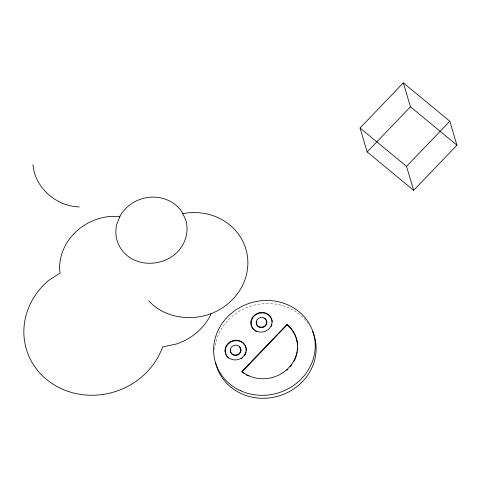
<?xml version="1.0" encoding="UTF-8"?>
<svg xmlns="http://www.w3.org/2000/svg" width="481" height="481" viewBox="0 0 481 481"><rect width="100%" height="100%" fill="white"/><g stroke="black" fill="none" stroke-linecap="round" stroke-linejoin="round"><path stroke-width="0.36" stroke-dasharray="2.4 1.8" d="M214.64 349.627A51.13 47.066 -16.6 0 1 252.687 305.549A51.13 47.066 -16.6 0 1 307.978 323.346"/><path stroke-width="0.72" d="M251.286 321.007L252.254 318.536A10.654 9.806 -16.6 0 1 266.57 313.84L268.819 315.235L270.581 317.147L271.729 319.444A10.654 9.806 -16.6 0 1 272.186 321.963M210.961 313.702L210.047 316.131A57.311 52.754 -16.6 0 1 176.864 343.885L162.422 346.975L162.187 348.003A71.639 65.945 -16.6 0 1 54.828 385.287A71.639 65.945 -16.6 0 1 48.689 280.411L60.143 272.961L59.614 270.063A53.728 49.459 -16.6 0 1 111.069 216.372L119.751 216.781M244.216 355.982L245.094 354.792M360.047 128.018L403.331 82.852L449.813 121.23L456.95 145.16L413.666 190.326L367.183 151.948L360.047 128.018L406.535 166.39L413.666 190.326M367.183 151.948L410.461 106.788L403.331 82.852M406.535 166.39L449.813 121.23M286.971 324.38L241.889 371.416L242.039 371.915L287.115 324.879L287.001 324.398A33.285 30.64 -16.6 0 1 288.618 367.905A33.285 30.64 -16.6 0 1 241.889 371.422M182.84 213.889L186.087 213.053A56.788 52.273 -16.6 0 1 246.446 251.076A56.788 52.273 -16.6 0 1 211.165 313.648C190.254 321.416 164.219 317.923 148.851 300.89M79.317 206.926C56.487 206.361 34.764 187.812 32.991 164.598M287.115 324.879L287.151 324.897A33.285 30.64 -16.6 0 1 297.595 345.214M410.461 106.788L456.95 145.16M228.529 358.092L226.767 356.18A10.654 9.806 -16.6 0 1 227.994 344.168L230.122 342.436L232.636 341.263L235.365 340.716A10.654 9.806 -16.6 0 1 246.278 351.058M312.62 331.577A51.13 47.066 -16.6 0 1 279.84 395.665A51.13 47.066 -16.6 0 1 215.578 362.65M246.056 352.339A10.654 9.806 -16.6 0 1 245.394 354.202M242.478 357.888A10.654 9.806 -16.6 0 1 241.36 358.688M297.649 347.396A33.285 30.64 -16.6 0 1 297.456 350.342M297.246 351.809A33.285 30.64 -16.6 0 1 296.801 353.98M296.615 354.695A33.285 30.64 -16.6 0 1 293.777 361.646M291.913 364.598A33.285 30.64 -16.6 0 1 290.175 366.841M287.758 369.408A33.285 30.64 -16.6 0 1 286.706 370.376M248.352 375.956A33.285 30.64 -16.6 0 1 246.35 374.897M244.426 373.701A33.285 30.64 -16.6 0 1 242.61 372.384M239.346 346.801A5.327 4.9 -16.6 0 1 237.295 355.218L235.93 355.489A5.327 4.9 -16.6 0 1 230.585 349.675M264.087 318.302A5.327 4.9 -16.6 0 1 266.48 324.483A5.327 4.9 -16.6 0 1 259.974 327.525A5.327 4.9 -16.6 0 1 256.445 321.879M271.921 324.543A10.654 9.806 -16.6 0 1 271.26 326.407M256.644 331.692A10.648 9.8 -16.6 0 1 255.465 331.06M254.395 330.291A10.648 9.8 -16.6 0 1 251.286 321.007M251.142 320.49L251.136 320.508A10.654 9.806 -16.6 0 0 255.327 330.567A10.654 9.806 -16.6 0 0 267.075 330.387L269.204 328.661A10.654 9.806 -16.6 0 0 271.579 318.945L270.43 316.648L268.669 314.736L266.42 313.341A10.654 9.806 -16.6 0 0 252.104 318.037L251.142 320.49M120.009 216.119L116.763 224.368A35.822 32.973 -16.6 0 0 121.278 249.224C135.943 270.358 171.008 266.69 182.894 244.564A35.822 32.973 -16.6 0 0 185.486 219.174L181.626 211.46A35.822 32.973 -16.6 0 0 120.009 216.119M244.943 354.299L243.338 356.463A10.654 9.806 -16.6 0 1 235.973 359.908C232.389 360.125 228.746 358.628 226.617 355.681A10.654 9.806 -16.6 0 1 227.844 343.668L229.978 341.937L232.491 340.764L235.215 340.223A10.654 9.806 -16.6 0 1 244.943 354.299M237.145 354.719L235.78 354.99A5.327 4.9 -16.6 0 1 230.718 348.346A5.327 4.9 -16.6 0 1 239.52 346.597A5.327 4.9 -16.6 0 1 237.145 354.719M258.976 326.731A5.327 4.9 -16.6 0 0 266.745 321.867A5.327 4.9 -16.6 0 0 258.646 318.206A5.327 4.9 -16.6 0 0 258.976 326.731M240.608 390.746A51.13 47.066 -16.6 0 0 315.211 344.059A51.13 47.066 -16.6 0 0 237.47 308.892A51.13 47.066 -16.6 0 0 240.608 390.746"/></g></svg>
